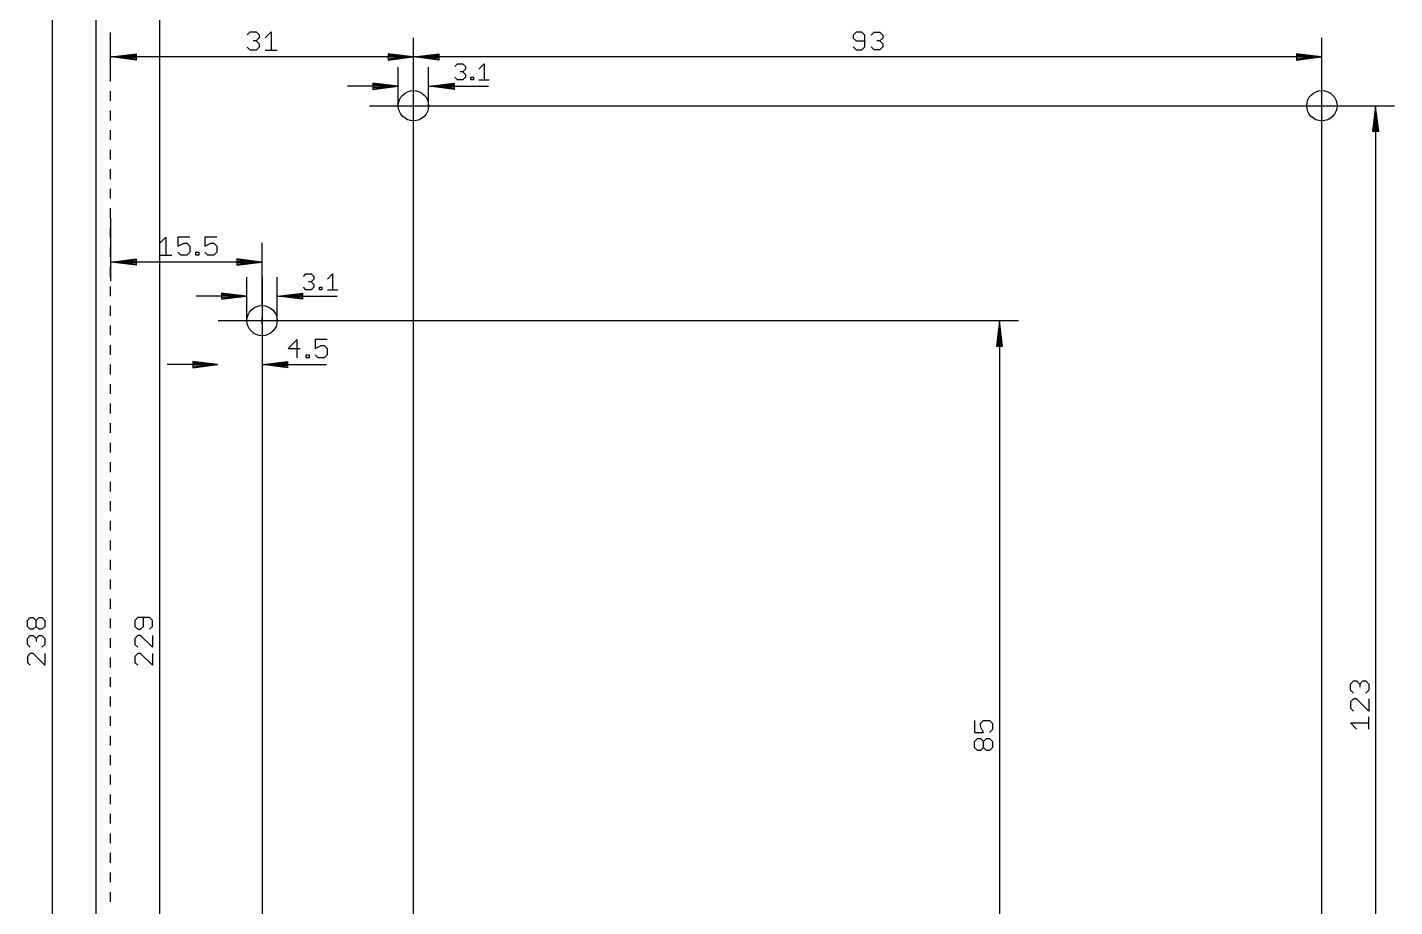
# Model space of a CAD drawing. Extents: x -7 to 596, y -21 to 445.
# Drawn here: x -7 to 132.9, y 189 to 279 of the extents above; entities that cross this region are included whole.
import ezdxf

# ---------------------------------------------------------------- set-up
doc = ezdxf.new("R2010")
doc.units = 0
for name, color, linetype in [('138', 213, 'CONTINUOUS'), ('20', 7, 'CONTINUOUS'), ('47', 2, 'CONTINUOUS')]:
    doc.layers.add(name, color=color, linetype=linetype)

msp = doc.modelspace()

# ---------------------------------------------------------------- linework, layer by layer
at = {"layer": '138'}
for centre in [(32.5, 271), (125.5, 271), (17, 249)]:
    msp.add_circle(centre, 1.55, dxfattribs=at)
at = {"layer": '20'}
for p, q in [((0, 97), (0, 335)), ((1.5, 277.5), (1.5, 278.5)), ((1.5, 275.5), (1.5, 276.5)), ((1.5, 273.5), (1.5, 274.5)), ((1.5, 271.5), (1.5, 272.5)), ((1.5, 269.5), (1.5, 270.5)), ((1.5, 267.5), (1.5, 268.5)), ((1.5, 265.5), (1.5, 266.5)), ((1.5, 263.5), (1.5, 264.5)), ((1.5, 261.5), (1.5, 262.5)), ((1.5, 259.5), (1.5, 260.5)), ((1.5, 257.5), (1.5, 258.5)), ((1.5, 255.5), (1.5, 256.5)), ((1.5, 253.5), (1.5, 254.5)), ((1.5, 251.5), (1.5, 252.5)), ((1.5, 249.5), (1.5, 250.5)), ((1.5, 247.5), (1.5, 248.5)), ((1.5, 245.5), (1.5, 246.5)), ((1.5, 243.5), (1.5, 244.5)), ((1.5, 241.5), (1.5, 242.5)), ((1.5, 239.5), (1.5, 240.5)), ((1.5, 237.5), (1.5, 238.5)), ((1.5, 235.5), (1.5, 236.5)), ((1.5, 233.5), (1.5, 234.5)), ((1.5, 231.5), (1.5, 232.5)), ((1.5, 229.5), (1.5, 230.5)), ((1.5, 227.5), (1.5, 228.5)), ((1.5, 225.5), (1.5, 226.5)), ((1.5, 223.5), (1.5, 224.5)), ((1.5, 221.5), (1.5, 222.5)), ((1.5, 219.5), (1.5, 220.5)), ((1.5, 217.5), (1.5, 218.5)), ((1.5, 215.5), (1.5, 216.5)), ((1.5, 213.5), (1.5, 214.5)), ((1.5, 211.5), (1.5, 212.5)), ((1.5, 209.5), (1.5, 210.5)), ((1.5, 207.5), (1.5, 208.5)), ((1.5, 205.5), (1.5, 206.5)), ((1.5, 203.5), (1.5, 204.5)), ((1.5, 201.5), (1.5, 202.5)), ((1.5, 199.5), (1.5, 200.5)), ((1.5, 197.5), (1.5, 198.5)), ((1.5, 195.5), (1.5, 196.5)), ((1.5, 193.5), (1.5, 194.5)), ((1.5, 191.5), (1.5, 192.5)), ((1.5, 189.5), (1.5, 190.5))]:
    msp.add_line(p, q, dxfattribs=at)
at = {"layer": '47'}
for p, q in [((-4.5, 334.935), (-4.5, 97.065)), ((6.5, 330.435), (6.5, 101.565)), ((1.5, 274.5), (1.5, 277.95)), ((15.4829, 278.2472), (15.7911, 278.5554)), ((15.7911, 278.5554), (16.4075, 278.5554)), ((16.4075, 277.6308), (16.0993, 277.6308)), ((16.4075, 278.5554), (16.7157, 278.2472)), ((16.7157, 277.939), (16.4075, 277.6308)), ((16.4075, 277.6308), (16.7157, 277.3226)), ((16.7157, 278.2472), (16.7157, 277.939)), ((16.7157, 277.3226), (16.7157, 277.0144)), ((17.3245, 277.939), (17.9409, 278.5554)), ((17.9409, 278.5554), (17.9409, 276.7062)), ((32.5, 145), (32.5, 277.95)), ((32.5, 273), (32.5, 277.95)), ((77.8081, 278.5299), (77.5083, 278.2302)), ((77.5083, 278.2302), (77.5083, 277.9305)), ((77.5083, 277.9305), (77.8081, 277.6308)), ((78.4075, 278.5299), (77.8081, 278.5299)), ((77.8081, 277.6308), (78.7072, 277.6308)), ((78.7072, 278.2302), (78.4075, 278.5299)), ((78.7072, 277.0313), (78.7072, 278.2302)), ((79.3499, 278.2302), (79.6496, 278.5299)), ((79.6496, 278.5299), (80.2491, 278.5299)), ((80.2491, 277.6308), (79.9494, 277.6308)), ((80.2491, 278.5299), (80.5488, 278.2302)), ((80.5488, 277.9305), (80.2491, 277.6308)), ((80.2491, 277.6308), (80.5488, 277.331)), ((80.5488, 278.2302), (80.5488, 277.9305)), ((80.5488, 277.331), (80.5488, 277.0313)), ((125.5, 144), (125.5, 277.95)), ((1.565, 276), (4.1, 276.3192)), ((1.565, 276), (4.1, 276.26)), ((1.565, 276), (4.1, 276.13)), ((32.435, 276), (1.565, 276)), ((4.1, 275.6808), (1.565, 276)), ((4.1, 275.87), (1.565, 276)), ((4.1, 275.74), (1.565, 276)), ((4.1, 276.3192), (4.1, 275.6808)), ((15.7911, 276.7062), (15.4829, 277.0144)), ((16.4075, 276.7062), (15.7911, 276.7062)), ((16.7157, 277.0144), (16.4075, 276.7062)), ((17.3245, 276.7062), (18.5573, 276.7062)), ((32.435, 276), (29.9, 276.3192)), ((29.9, 276.3192), (29.9, 275.6808)), ((32.435, 276), (29.9, 276.26)), ((32.435, 276), (29.9, 276.13)), ((29.9, 275.6808), (32.435, 276)), ((29.9, 275.87), (32.435, 276)), ((29.9, 275.74), (32.435, 276)), ((32.565, 276), (35.1, 276.3192)), ((32.565, 276), (35.1, 276.26)), ((32.565, 276), (35.1, 276.13)), ((125.435, 276), (32.565, 276)), ((35.1, 275.6808), (32.565, 276)), ((35.1, 275.87), (32.565, 276)), ((35.1, 275.74), (32.565, 276)), ((35.1, 276.3192), (35.1, 275.6808)), ((77.5083, 277.0313), (77.8081, 276.7316)), ((77.8081, 276.7316), (78.4075, 276.7316)), ((78.4075, 276.7316), (78.7072, 277.0313)), ((79.6496, 276.7316), (79.3499, 277.0313)), ((80.2491, 276.7316), (79.6496, 276.7316)), ((80.5488, 277.0313), (80.2491, 276.7316)), ((125.435, 276), (122.9, 276.3192)), ((122.9, 276.3192), (122.9, 275.6808)), ((125.435, 276), (122.9, 276.26)), ((125.435, 276), (122.9, 276.13)), ((122.9, 275.6808), (125.435, 276)), ((122.9, 275.87), (125.435, 276)), ((122.9, 275.74), (125.435, 276)), ((30.95, 271), (30.95, 274.95)), ((34.05, 271), (34.05, 274.95)), ((36.7262, 275.0065), (36.9974, 275.2777)), ((36.9974, 275.2777), (37.5397, 275.2777)), ((37.5397, 274.4642), (37.2685, 274.4642)), ((37.5397, 275.2777), (37.8109, 275.0065)), ((37.8109, 274.7354), (37.5397, 274.4642)), ((37.5397, 274.4642), (37.8109, 274.193)), ((37.8109, 275.0065), (37.8109, 274.7354)), ((39.1819, 274.7354), (39.7243, 275.2777)), ((39.7243, 275.2777), (39.7243, 273.6507)), ((30.885, 273), (25.75, 273)), ((30.885, 273), (28.35, 273.3192)), ((28.35, 273.3192), (28.35, 272.6808)), ((30.885, 273), (28.35, 273.26)), ((30.885, 273), (28.35, 273.13)), ((28.35, 272.6808), (30.885, 273)), ((28.35, 272.87), (30.885, 273)), ((28.35, 272.74), (30.885, 273)), ((34.115, 273), (36.65, 273.3192)), ((34.115, 273), (36.65, 273.26)), ((34.115, 273), (36.65, 273.13)), ((34.115, 273), (40.1846, 273)), ((36.65, 272.6808), (34.115, 273)), ((36.65, 272.87), (34.115, 273)), ((36.65, 272.74), (34.115, 273)), ((36.65, 273.3192), (36.65, 272.6808)), ((36.9974, 273.6507), (36.7262, 273.9219)), ((37.5397, 273.6507), (36.9974, 273.6507)), ((37.8109, 273.9219), (37.5397, 273.6507)), ((37.8109, 274.193), (37.8109, 273.9219)), ((38.3634, 273.6507), (38.3634, 273.9219)), ((38.3634, 273.9219), (38.6345, 273.9219)), ((38.6345, 273.6507), (38.3634, 273.6507)), ((38.6345, 273.9219), (38.6345, 273.6507)), ((39.1819, 273.6507), (40.2666, 273.6507)), ((28, 271), (132.95, 271)), ((32.1808, 271), (32.8192, 271)), ((32.5, 270.6808), (32.5, 271.3192)), ((131, 270.935), (130.6808, 268.4)), ((131, 270.935), (130.74, 268.4)), ((131, 270.935), (130.87, 268.4)), ((131, 270.935), (131, 148.065)), ((131.3192, 268.4), (131, 270.935)), ((131.13, 268.4), (131, 270.935)), ((131.26, 268.4), (131, 270.935)), ((130.6808, 268.4), (131.3192, 268.4)), ((1.5, 259.5), (1.5, 253.05)), ((6.5369, 256.939), (7.1533, 257.5554)), ((7.1533, 257.5554), (7.1533, 255.7062)), ((9.6112, 257.5554), (8.3784, 257.5554)), ((8.3784, 257.5554), (8.3784, 256.6308)), ((8.3784, 256.6308), (8.9948, 256.939)), ((8.9948, 256.939), (9.303, 256.939)), ((9.303, 256.939), (9.6112, 256.6308)), ((9.6112, 256.6308), (9.6112, 256.0144)), ((12.3736, 257.5554), (11.1408, 257.5554)), ((11.1408, 257.5554), (11.1408, 256.6308)), ((11.1408, 256.6308), (11.7572, 256.939)), ((11.7572, 256.939), (12.0654, 256.939)), ((12.0654, 256.939), (12.3736, 256.6308)), ((12.3736, 256.6308), (12.3736, 256.0144)), ((17, 250.5), (17, 256.95)), ((1.565, 255), (4.1, 255.3192)), ((1.565, 255), (4.1, 255.26)), ((1.565, 255), (4.1, 255.13)), ((16.935, 255), (1.565, 255)), ((4.1, 254.6808), (1.565, 255)), ((4.1, 254.87), (1.565, 255)), ((4.1, 254.74), (1.565, 255)), ((4.1, 255.3192), (4.1, 254.6808)), ((6.5369, 255.7062), (7.7697, 255.7062)), ((8.6866, 255.7062), (8.3784, 256.0144)), ((9.303, 255.7062), (8.6866, 255.7062)), ((9.6112, 256.0144), (9.303, 255.7062)), ((10.22, 255.7062), (10.22, 256.0144)), ((10.22, 256.0144), (10.5282, 256.0144)), ((10.5282, 255.7062), (10.22, 255.7062)), ((10.5282, 256.0144), (10.5282, 255.7062)), ((11.449, 255.7062), (11.1408, 256.0144)), ((12.0654, 255.7062), (11.449, 255.7062)), ((12.3736, 256.0144), (12.0654, 255.7062)), ((16.935, 255), (14.4, 255.3192)), ((14.4, 255.3192), (14.4, 254.6808)), ((16.935, 255), (14.4, 255.26)), ((16.935, 255), (14.4, 255.13)), ((14.4, 254.6808), (16.935, 255)), ((14.4, 254.87), (16.935, 255)), ((14.4, 254.74), (16.935, 255)), ((15.45, 249), (15.45, 253.45)), ((17, 253.5), (17, 156.55)), ((18.55, 249), (18.55, 253.45)), ((21.2262, 253.5065), (21.4974, 253.7777)), ((21.4974, 253.7777), (22.0397, 253.7777)), ((22.0397, 253.7777), (22.3109, 253.5065)), ((22.3109, 253.5065), (22.3109, 253.2354)), ((23.6819, 253.2354), (24.2243, 253.7777)), ((24.2243, 253.7777), (24.2243, 252.1507)), ((21.4974, 252.1507), (21.2262, 252.4219)), ((22.0397, 252.1507), (21.4974, 252.1507)), ((22.0397, 252.9642), (21.7685, 252.9642)), ((22.3109, 253.2354), (22.0397, 252.9642)), ((22.0397, 252.9642), (22.3109, 252.693)), ((22.3109, 252.4219), (22.0397, 252.1507)), ((22.3109, 252.693), (22.3109, 252.4219)), ((22.8634, 252.1507), (22.8634, 252.4219)), ((22.8634, 252.4219), (23.1345, 252.4219)), ((23.1345, 252.1507), (22.8634, 252.1507)), ((23.1345, 252.4219), (23.1345, 252.1507)), ((23.6819, 252.1507), (24.7666, 252.1507)), ((15.385, 251.5), (10.25, 251.5)), ((15.385, 251.5), (12.85, 251.8192)), ((12.85, 251.8192), (12.85, 251.1808)), ((15.385, 251.5), (12.85, 251.76)), ((15.385, 251.5), (12.85, 251.63)), ((12.85, 251.1808), (15.385, 251.5)), ((12.85, 251.37), (15.385, 251.5)), ((12.85, 251.24), (15.385, 251.5)), ((18.615, 251.5), (21.15, 251.8192)), ((18.615, 251.5), (21.15, 251.76)), ((18.615, 251.5), (21.15, 251.63)), ((18.615, 251.5), (24.6846, 251.5)), ((21.15, 251.1808), (18.615, 251.5)), ((21.15, 251.37), (18.615, 251.5)), ((21.15, 251.24), (18.615, 251.5)), ((21.15, 251.8192), (21.15, 251.1808)), ((17, 248.6808), (17, 249.3192)), ((12.5, 249), (94.45, 249)), ((16.6808, 249), (17.3192, 249)), ((92.5, 248.935), (92.1808, 246.4)), ((92.5, 248.935), (92.24, 246.4)), ((92.5, 248.935), (92.37, 246.4)), ((92.5, 248.935), (92.5, 164.065)), ((92.8192, 246.4), (92.5, 248.935)), ((92.63, 246.4), (92.5, 248.935)), ((92.76, 246.4), (92.5, 248.935)), ((17, 247), (17, 242.55)), ((20.6008, 247.0554), (19.6762, 246.1308)), ((20.6008, 245.2062), (20.6008, 247.0554)), ((23.6713, 247.0554), (22.4386, 247.0554)), ((22.4386, 247.0554), (22.4386, 246.1308)), ((22.4386, 246.1308), (23.0549, 246.439)), ((23.0549, 246.439), (23.3631, 246.439)), ((23.3631, 246.439), (23.6713, 246.1308)), ((92.1808, 246.4), (92.8192, 246.4)), ((19.6762, 246.1308), (20.909, 246.1308)), ((21.5178, 245.2062), (21.5178, 245.5144)), ((21.5178, 245.5144), (21.826, 245.5144)), ((21.826, 245.2062), (21.5178, 245.2062)), ((21.826, 245.5144), (21.826, 245.2062)), ((22.7468, 245.2062), (22.4386, 245.5144)), ((23.3631, 245.2062), (22.7468, 245.2062)), ((23.6713, 245.5144), (23.3631, 245.2062)), ((23.6713, 246.1308), (23.6713, 245.5144)), ((12.435, 244.5), (7.3, 244.5)), ((12.435, 244.5), (9.9, 244.8192)), ((9.9, 244.8192), (9.9, 244.1808)), ((12.435, 244.5), (9.9, 244.76)), ((12.435, 244.5), (9.9, 244.63)), ((9.9, 244.1808), (12.435, 244.5)), ((9.9, 244.37), (12.435, 244.5)), ((9.9, 244.24), (12.435, 244.5)), ((12.5, 244.5), (12.5, 244.5)), ((17.065, 244.5), (19.6, 244.8192)), ((17.065, 244.5), (19.6, 244.76)), ((17.065, 244.5), (19.6, 244.63)), ((17.065, 244.5), (23.5809, 244.5)), ((19.6, 244.1808), (17.065, 244.5)), ((19.6, 244.37), (17.065, 244.5)), ((19.6, 244.24), (17.065, 244.5)), ((19.6, 244.8192), (19.6, 244.1808)), ((-7.0299, 218.2962), (-6.7302, 218.596)), ((-6.7302, 218.596), (-6.4305, 218.596)), ((-6.4305, 218.596), (-6.1308, 218.2962)), ((-6.1308, 218.2962), (-5.831, 218.596)), ((-5.831, 218.596), (-5.5313, 218.596)), ((-5.5313, 218.596), (-5.2316, 218.2962)), ((4.2698, 218.596), (3.9701, 218.2962)), ((5.4687, 218.596), (4.2698, 218.596)), ((4.8692, 217.6968), (4.8692, 218.596)), ((5.7684, 218.2962), (5.4687, 218.596)), ((-7.0299, 217.6968), (-7.0299, 218.2962)), ((-6.7302, 217.3971), (-7.0299, 217.6968)), ((-6.4305, 217.3971), (-6.7302, 217.3971)), ((-6.1308, 217.6968), (-6.4305, 217.3971)), ((-6.1308, 217.6968), (-6.1308, 218.2962)), ((-5.831, 217.3971), (-6.1308, 217.6968)), ((-5.5313, 217.3971), (-5.831, 217.3971)), ((-5.2316, 217.6968), (-5.5313, 217.3971)), ((-5.2316, 218.2962), (-5.2316, 217.6968)), ((3.9701, 218.2962), (3.9701, 217.6968)), ((3.9701, 217.6968), (4.2698, 217.3971)), ((4.2698, 217.3971), (4.5695, 217.3971)), ((4.5695, 217.3971), (4.8692, 217.6968)), ((5.4687, 217.3971), (5.7684, 217.6968)), ((5.7684, 217.6968), (5.7684, 218.2962)), ((-7.0299, 216.4547), (-6.7302, 216.7544)), ((-7.0299, 215.8552), (-7.0299, 216.4547)), ((-6.7302, 215.5555), (-7.0299, 215.8552)), ((-6.7302, 216.7544), (-6.4305, 216.7544)), ((-6.4305, 216.7544), (-6.1308, 216.4547)), ((-6.1308, 216.4547), (-5.831, 216.7544)), ((-6.1308, 216.4547), (-6.1308, 216.1549)), ((-5.831, 216.7544), (-5.5313, 216.7544)), ((-5.5313, 216.7544), (-5.2316, 216.4547)), ((-5.2316, 215.8552), (-5.5313, 215.5555)), ((-5.2316, 216.4547), (-5.2316, 215.8552)), ((4.2698, 216.7544), (3.9701, 216.4547)), ((3.9701, 216.4547), (3.9701, 215.8552)), ((3.9701, 215.8552), (4.2698, 215.5555)), ((4.5695, 216.7544), (4.2698, 216.7544)), ((5.7684, 215.5555), (4.5695, 216.7544)), ((5.7684, 216.7544), (5.7684, 215.5555)), ((-6.7302, 214.9128), (-7.0299, 214.6131)), ((-7.0299, 214.6131), (-7.0299, 214.0137)), ((-6.4305, 214.9128), (-6.7302, 214.9128)), ((-5.2316, 213.7139), (-6.4305, 214.9128)), ((-5.2316, 214.9128), (-5.2316, 213.7139)), ((4.2698, 214.9128), (3.9701, 214.6131)), ((3.9701, 214.6131), (3.9701, 214.0137)), ((4.5695, 214.9128), (4.2698, 214.9128)), ((5.7684, 213.7139), (4.5695, 214.9128)), ((5.7684, 214.9128), (5.7684, 213.7139)), ((-7.0299, 214.0137), (-6.7302, 213.7139)), ((3.9701, 214.0137), (4.2698, 213.7139)), ((128.4446, 211.7963), (128.7528, 212.1045)), ((128.4446, 211.1799), (128.4446, 211.7963)), ((128.7528, 212.1045), (129.061, 212.1045)), ((129.061, 212.1045), (129.3692, 211.7963)), ((129.3692, 211.7963), (129.6774, 212.1045)), ((129.3692, 211.7963), (129.3692, 211.4881)), ((129.6774, 212.1045), (129.9856, 212.1045)), ((129.9856, 212.1045), (130.2938, 211.7963)), ((130.2938, 211.7963), (130.2938, 211.1799)), ((128.7528, 210.8717), (128.4446, 211.1799)), ((128.7528, 210.2629), (128.4446, 209.9547)), ((129.061, 210.2629), (128.7528, 210.2629)), ((130.2938, 209.0301), (129.061, 210.2629)), ((130.2938, 211.1799), (129.9856, 210.8717)), ((130.2938, 210.2629), (130.2938, 209.0301)), ((128.4446, 209.9547), (128.4446, 209.3383)), ((128.4446, 209.3383), (128.7528, 209.0301)), ((89.9446, 208.0573), (89.9446, 206.8245)), ((90.561, 207.7491), (90.8692, 208.0573)), ((90.561, 207.4409), (90.561, 207.7491)), ((90.8692, 206.8245), (90.561, 207.4409)), ((90.8692, 208.0573), (91.4856, 208.0573)), ((91.4856, 208.0573), (91.7938, 207.7491)), ((91.7938, 207.7491), (91.7938, 207.1327)), ((129.061, 207.1885), (128.4446, 207.8049)), ((128.4446, 207.8049), (130.2938, 207.8049)), ((130.2938, 207.1885), (130.2938, 208.4213)), ((89.9446, 206.8245), (90.8692, 206.8245)), ((89.9446, 205.9075), (90.2528, 206.2157)), ((89.9446, 205.2911), (89.9446, 205.9075)), ((90.2528, 206.2157), (90.561, 206.2157)), ((90.561, 206.2157), (90.8692, 205.9075)), ((90.8692, 205.9075), (91.1774, 206.2157)), ((90.8692, 205.2911), (90.8692, 205.9075)), ((91.1774, 206.2157), (91.4856, 206.2157)), ((91.7938, 207.1327), (91.4856, 206.8245)), ((91.4856, 206.2157), (91.7938, 205.9075)), ((91.7938, 205.9075), (91.7938, 205.2911)), ((90.2528, 204.9829), (89.9446, 205.2911)), ((90.561, 204.9829), (90.2528, 204.9829)), ((90.8692, 205.2911), (90.561, 204.9829)), ((91.1774, 204.9829), (90.8692, 205.2911)), ((91.4856, 204.9829), (91.1774, 204.9829)), ((91.7938, 205.2911), (91.4856, 204.9829))]:
    msp.add_line(p, q, dxfattribs=at)

doc.saveas('drawing.dxf')
